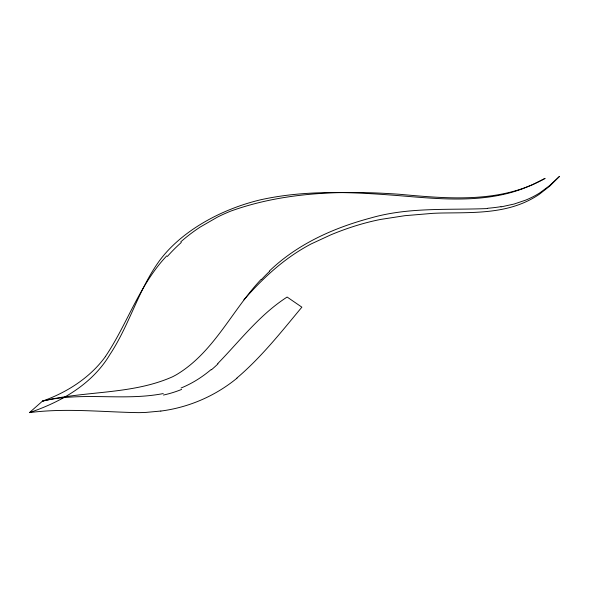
<?xml version="1.0" encoding="UTF-8"?>
<svg xmlns="http://www.w3.org/2000/svg" width="589" height="589" viewBox="0 0 589 589"><rect width="100%" height="100%" fill="white"/><g stroke="black" fill="none" stroke-linecap="round" stroke-linejoin="round"><path stroke-width="0.88" d="M105.328 356.662C127.379 324.053 139.195 284.929 166.739 255.876M243.898 299.83C257.135 284.678 271.551 270.432 287.815 258.527A188.9 188.9 0 0 1 311.08 243.971L330.996 234.761A310.396 310.396 0 0 1 344.064 229.695L346.612 228.79A265.102 265.102 0 0 1 356.897 225.418L359.548 224.623A243.979 243.979 0 0 1 380.649 219.425L404.893 215.684L432.76 213.351A341.421 341.421 0 0 1 440.741 213.041C470.67 212.474 502.284 214.072 529.717 199.958A89.675 89.675 0 0 0 539.156 194.399L549.743 186.117L559.55 176.339L549.714 185.52L540.275 192.544A82.32 82.114 44.5 0 1 535.961 195.165L533.001 196.763A91.28 91.023 35.2 0 1 525.344 200.245L514.182 204.015L501.033 206.908M261.17 279.333C232.081 310.131 214.101 351.986 176.818 374.479A82.497 80.097 -42.6 0 1 172.371 376.864C131.48 394.932 85.317 390.551 42.489 401.116L29.45 412.617C65.821 407.868 102.324 412.072 138.768 412.639A210.722 210.722 0 0 0 146.241 412.388L160.826 411.041M217.709 363.627C240.106 340.641 259.727 314.614 287.13 297.047L301.87 307.163C281.402 331.776 261.42 357.206 236.918 378.005M269.416 271.014C297.261 244.133 333.573 227.906 370.577 218.033C408.692 206.96 448.56 210.185 487.655 208.55M211.149 369.531C202.152 377.166 192.051 383.549 181.11 387.996M29.45 412.617C61.175 401.934 92.252 384.146 109.834 354.637C129.418 325.091 138.444 289.832 159.258 261.03A120.266 120.266 0 0 1 168.307 250.156C179.373 238.39 192.529 228.746 206.57 220.831A204.692 204.692 0 0 1 228.223 210.288L232.684 208.499A212.754 212.754 0 0 1 260.552 199.804C306.089 189.702 353.186 192.007 399.342 195.688C435.926 198.714 473.519 202.461 509.492 192.942A152.271 152.271 0 0 0 523.282 188.487L532.154 184.843L545.112 178.379C500.812 203.588 448.096 198.736 399.416 194.274C343.041 190.262 284.435 191.793 230.763 211.105A171.995 156.733 -51.7 0 0 217.444 217.113L200.444 226.905A157.307 143.598 -51.9 0 0 180.786 241.843M163.234 393.57C123.381 401.345 82.254 391.494 42.489 401.116C60.888 394.593 78.315 384.772 92.517 371.284A113.39 110.85 37.1 0 0 105.357 356.684M261.435 279.591A177.93 172.54 -74.5 0 1 269.659 271.279M500.989 206.651A160.723 159.015 10.2 0 1 487.633 208.263M167.357 256.443A152.345 137.819 -51.6 0 1 181.302 242.469M217.967 363.884A149.223 142.185 -26.5 0 1 211.407 369.818M181.64 389.417A98.326 87.076 -27.4 0 1 163.447 395.042M237.036 378.145A150.747 150.747 0 0 1 160.834 411.07"/></g></svg>
